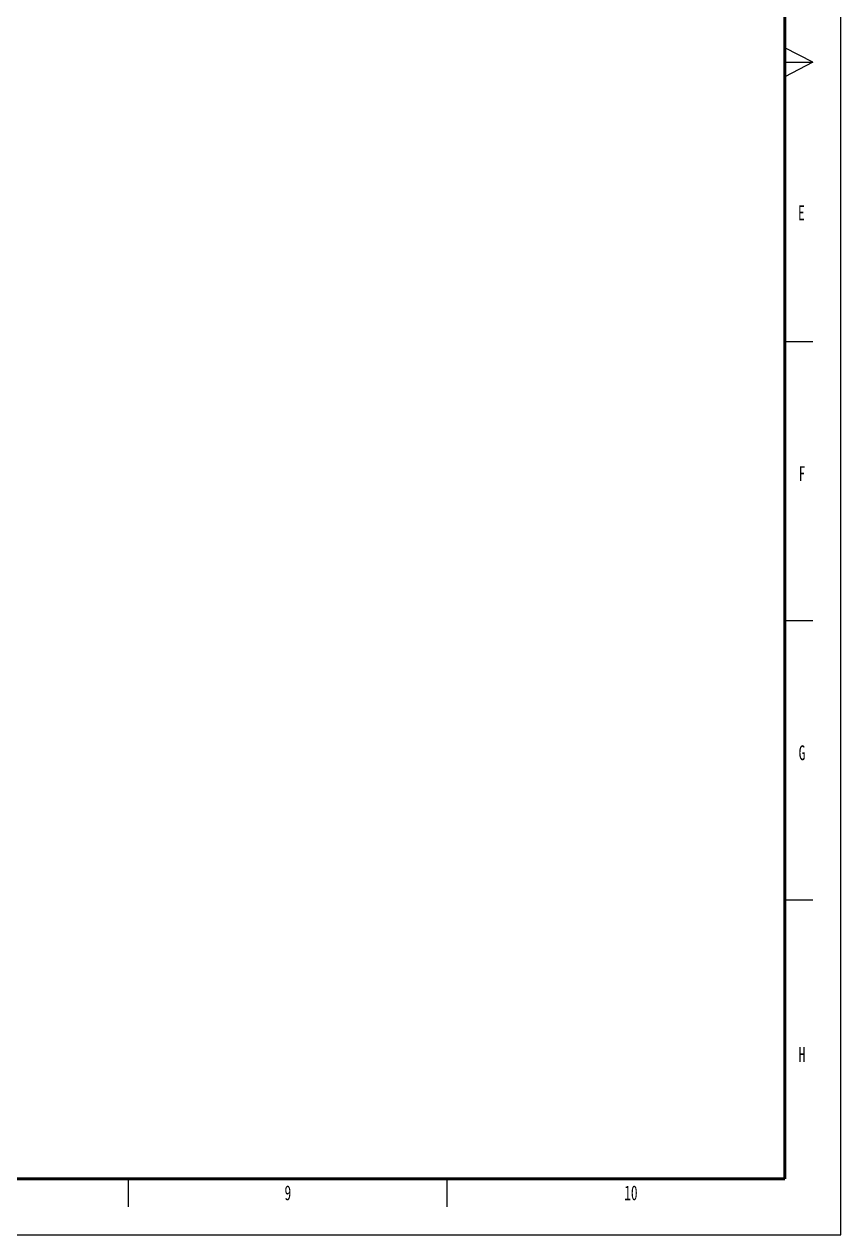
# Model space of a CAD drawing. Header units: millimetres. Extents: x 0 to 597, y 0 to 420.
# Drawn here: x 450.9 to 597, y 0 to 216.8 of the extents above; entities that cross this region are included whole.
import ezdxf

# ---------------------------------------------------------------- set-up
doc = ezdxf.new("R2010")
doc.units = ezdxf.units.MM
doc.layers.add('SLD-0', color=7, linetype='Continuous')
doc.styles.add('SLDTEXTSTYLE0', font='TXT', dxfattribs={"width": 0.663})

msp = doc.modelspace()

# ---------------------------------------------------------------- linework, layer by layer
at = {"layer": 'SLD-0', "lineweight": 18}
for p, q in [((597, 0), (597, 420)), ((587, 210), (592, 210)), ((587, 160), (592, 160)), ((587, 110), (592, 110)), ((0, 0), (597, 0))]:
    msp.add_line(p, q, dxfattribs=at)
at = {"layer": 'SLD-0', "lineweight": 50}
for p, q in [((587, 10), (587, 410)), ((10, 10), (587, 10))]:
    msp.add_line(p, q, dxfattribs=at)
at = {"layer": 'SLD-0'}
for p, q in [((592, 210), (587, 212.6)), ((592, 210), (587, 207.4)), ((587, 60), (592, 60)), ((469.5, 10), (469.5, 5)), ((526.5, 10), (526.5, 5))]:
    msp.add_line(p, q, dxfattribs=at)

# ---------------------------------------------------------------- texts
at = {"layer": 'SLD-0', "style": 'SLDTEXTSTYLE0'}
for s, insert, char_height, attachment_point in [('E', (589.36, 184.34), 2.65, 1), ('F', (589.46, 137.65), 2.65, 1), ('G', (589.46, 87.65), 2.65, 1), ('H', (589.46, 33.62), 2.65, 1), ('9', (498.07, 8.84), 2.65, 2), ('10', (559.45, 8.84), 2.646, 2)]:
    msp.add_mtext(s, dxfattribs=dict(at, insert=insert, char_height=char_height, attachment_point=attachment_point))

doc.saveas('drawing.dxf')
